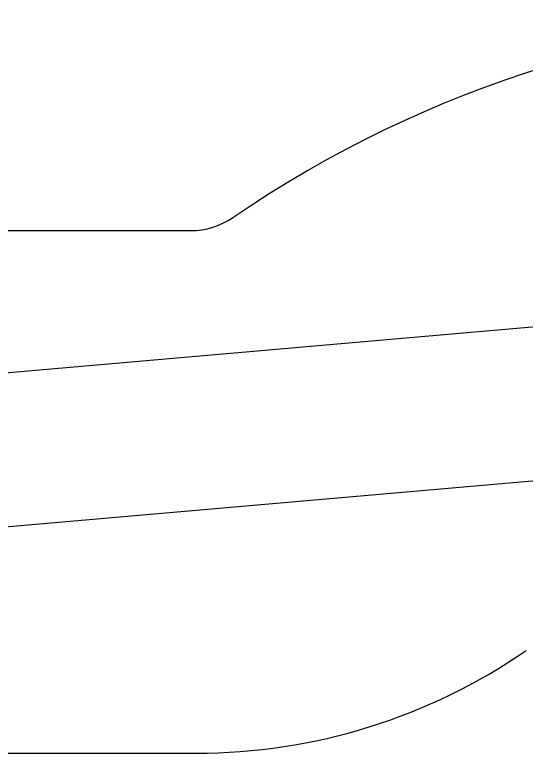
# Model space of a CAD drawing. Header units: millimetres. Extents: x 121 to 715, y 164 to 739.
# Drawn here: x 315.2 to 381.7, y 347 to 443.1 of the extents above; entities that cross this region are included whole.
import ezdxf

# ---------------------------------------------------------------- set-up
doc = ezdxf.new("R2010")
doc.units = ezdxf.units.MM
doc.layers.add('NW0323', color=7, linetype='Continuous')

# ---------------------------------------------------------------- blocks, each defined once
blk = doc.blocks.new('NW0323-A')
at = {"layer": 'NW0323', "color": 7}
for p, q in [((1993.137, 2856.173), (2054.929, 2861.579)), ((1985.181, 2860.738), (2007.791, 2860.738)), ((1985.181, 2860.738), (2007.791, 2860.738)), ((2055.627, 2857.625), (1993.137, 2852.158)), ((1985.181, 2847.138), (2007.947, 2847.138)), ((1985.181, 2847.138), (2007.947, 2847.138))]:
    blk.add_line(p, q, dxfattribs=at)
for centre, radius, start, end in [((2025.962, 2836.155), 30.2, 90, 124.353), ((2025.962, 2836.155), 30.2, 90, 124.353), ((2007.791, 2862.738), 2, 270, 304.353), ((2007.791, 2862.738), 2, 270, 304.353), ((2007.947, 2862.238), 15.1, 270, 304.6313), ((2007.947, 2862.238), 15.1, 270, 304.6313)]:
    blk.add_arc(centre, radius, start, end, dxfattribs=at)

msp = doc.modelspace()

# ---------------------------------------------------------------- block references
at = {"layer": 'NW0323', "xscale": 5.000000000000034, "yscale": 5.000000000000034, "zscale": 5.000000000000034}
msp.add_blockref('NW0323-A', (-9700.92, -13888.718), dxfattribs=at)

doc.saveas('drawing.dxf')
